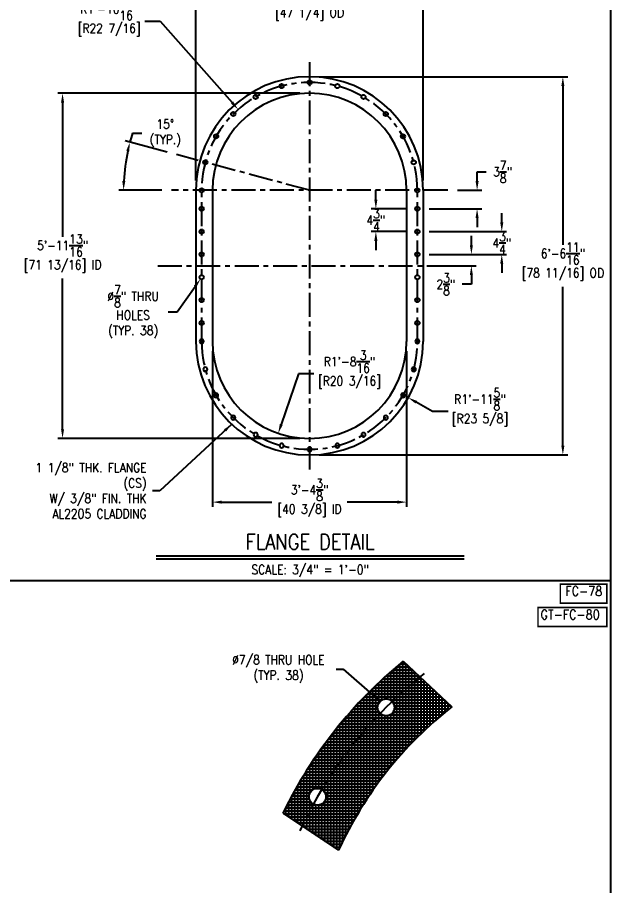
# Model space of a CAD drawing. Extents: x -219 to 1080, y 12 to 426.
# Drawn here: x 118.6 to 242, y 103.5 to 284.2 of the extents above; entities that cross this region are included whole.
import ezdxf
from ezdxf.enums import TextEntityAlignment as Align

# ---------------------------------------------------------------- set-up
doc = ezdxf.new("R2010")
doc.units = 0
doc.header["$LTSCALE"] = 4
doc.header["$MEASUREMENT"] = 0
doc.header["$PDMODE"] = 33
doc.header["$PDSIZE"] = -0.5
doc.linetypes.add('CENTER', pattern=[2, 1.25, -0.25, 0.25, -0.25])
doc.layers.get('0').update_dxf_attribs({"linetype": 'CONTINUOUS'})
doc.layers.get('Defpoints').update_dxf_attribs({"linetype": 'CONTINUOUS'})
for name, color, linetype in [('CENTER', 6, 'CENTER'), ('COVER', 3, 'CONTINUOUS'), ('DIM', 1, 'CONTINUOUS'), ('GASKET', 140, 'CONTINUOUS'), ('TEXT', 4, 'CONTINUOUS')]:
    doc.layers.add(name, color=color, linetype=linetype)
doc.styles.add('ROMANS', font='ROMANS.shx', dxfattribs={"width": 0.85, "height": 1.92})
doc.styles.get("Standard").update_dxf_attribs({"font": 'sanss___.ttf'})
doc.dimstyles.get("Standard").update_dxf_attribs({"dimtxt": 0.18, "dimasz": 0.18, "dimexe": 0.18, "dimexo": 0.0625, "dimgap": 0.09, "dimtad": 0, "dimtih": 1, "dimtoh": 1, "dimdec": 4, "dimzin": 0, "dimdsep": 46, "dimtxsty": 'Standard', "dimcen": 0.09, "dimadec": 0, "dimazin": 0, "dimtfac": 1, "dimtdec": 4, "dimtofl": 0, "dimtmove": 0, "dimatfit": 3, "dimfxl": 1, "dimtolj": 1, "dimtzin": 0, "dimarcsym": 0})

# ---------------------------------------------------------------- blocks, each defined once
blk = doc.blocks.new('*D95')
at = {"layer": 'Defpoints', "color": 0, "transparency": 16777216}
for p in [(194.05, 141.87), (196.02, 140.14)]:
    blk.add_point(p, dxfattribs=at)
at = {"layer": 'DIM', "color": 0, "lineweight": -2, "transparency": 16777216}
for p, q in [((184.94, 148.59), (186.38, 148.59)), ((186.38, 148.59), (192.97, 142.82))]:
    blk.add_line(p, q, dxfattribs=at)
at = {"layer": 'DIM', "color": 0, "transparency": 16777216}
blk.add_solid([(193.12, 143), (192.81, 142.64), (194.05, 141.87)], dxfattribs=at)
at = {"layer": 'DIM', "color": 0, "transparency": 16777216, "insert": (172.9, 148.59), "char_height": 1.92, "attachment_point": 5, "style": 'ROMANS'}
blk.add_mtext('\\A1;%%C7/8 THRU HOLE\\P(TYP. 38)', dxfattribs=at)
blk = doc.blocks.new('*U108')
at = {"layer": 'COVER'}
blk.add_circle((0, 0), 0.438, dxfattribs=at)
blk = doc.blocks.new('*U109')
at = {"layer": 'COVER', "color": 0, "linetype": 'ByBlock', "lineweight": -2, "transparency": 16777216}
for p, rotation in [((-407.45, 370.67), 285.0000000000001), ((-401.64, 371.43), 270.0000000000001), ((-395.84, 370.67), 255.0000000000001), ((-412.86, 368.42), 300.0000000000001), ((-390.42, 368.42), 240.0000000000001), ((-417.51, 364.86), 314.9999999999999), ((-385.78, 364.86), 225.0000000000001), ((-421.07, 360.21), 329.9999999999999), ((-382.21, 360.21), 210.0000000000001), ((-423.32, 354.8), 344.9999999999999), ((-379.97, 354.8), 195.0000000000003), ((-379.21, 348.99), 180)]:
    blk.add_blockref('*U108', p, dxfattribs=dict(at, rotation=rotation))
blk.add_blockref('*U108', (-424.08, 348.99), dxfattribs=at)
blk = doc.blocks.new('*U106')
at = {"layer": 'COVER'}
blk.add_circle((0, 0), 0.438, dxfattribs=at)
blk = doc.blocks.new('*U107')
at = {"layer": 'COVER', "color": 0, "linetype": 'ByBlock', "lineweight": -2, "transparency": 16777216}
for p, rotation in [((-407.45, 370.67), 285.0000000000001), ((-401.64, 371.43), 270.0000000000001), ((-395.84, 370.67), 255.0000000000001), ((-412.86, 368.42), 300.0000000000001), ((-390.42, 368.42), 240.0000000000001), ((-417.51, 364.86), 314.9999999999999), ((-385.78, 364.86), 225.0000000000001), ((-421.07, 360.21), 329.9999999999999), ((-382.21, 360.21), 210.0000000000001), ((-423.32, 354.8), 344.9999999999999), ((-379.97, 354.8), 195.0000000000003), ((-379.21, 348.99), 180)]:
    blk.add_blockref('*U106', p, dxfattribs=dict(at, rotation=rotation))
blk.add_blockref('*U106', (-424.08, 348.99), dxfattribs=at)
blk = doc.blocks.new('*D110')
at = {"layer": 'Defpoints', "color": 0, "transparency": 16777216}
for p in [(179.38, 271.81), (232.07, 271.81), (179.38, 193.12)]:
    blk.add_point(p, dxfattribs=at)
at = {"layer": 'DIM', "color": 0, "lineweight": -2, "transparency": 16777216}
for p, q in [((181.38, 271.81), (233.07, 271.81)), ((232.07, 269.89), (232.07, 236.81)), ((232.07, 195.04), (232.07, 228.12)), ((181.38, 193.12), (233.07, 193.12))]:
    blk.add_line(p, q, dxfattribs=at)
at = {"layer": 'DIM', "color": 0, "transparency": 16777216}
for points in [[(231.75, 269.89), (232.39, 269.89), (232.07, 271.81)], [(231.75, 195.04), (232.39, 195.04), (232.07, 193.12)]]:
    blk.add_solid(points, dxfattribs=at)
at = {"layer": 'DIM', "color": 0, "transparency": 16777216, "char_height": 1.92, "attachment_point": 5, "style": 'ROMANS'}
for s, insert in [('\\A1;6\'-6{\\H1x;\\S11/16;}"', (232.07, 235.03)), ('\\A1;[78 11/16] OD', (232.07, 230.68))]:
    blk.add_mtext(s, dxfattribs=dict(at, insert=insert))
blk = doc.blocks.new('*D111')
at = {"layer": 'Defpoints', "color": 0, "transparency": 16777216}
for p in [(155.75, 286.59), (155.75, 248.19), (203, 248.19)]:
    blk.add_point(p, dxfattribs=at)
at = {"layer": 'DIM', "color": 0, "lineweight": -2, "transparency": 16777216}
for p, q in [((155.75, 250.19), (155.75, 287.59)), ((203, 250.19), (203, 287.59)), ((157.67, 286.59), (171.01, 286.59)), ((201.08, 286.59), (187.74, 286.59))]:
    blk.add_line(p, q, dxfattribs=at)
at = {"layer": 'DIM', "color": 0, "transparency": 16777216}
for points in [[(157.67, 286.91), (157.67, 286.27), (155.75, 286.59)], [(201.08, 286.91), (201.08, 286.27), (203, 286.59)]]:
    blk.add_solid(points, dxfattribs=at)
at = {"layer": 'DIM', "color": 0, "transparency": 16777216, "char_height": 1.92, "attachment_point": 5, "style": 'ROMANS'}
for s, insert in [('\\A1;3\'-11{\\H1x;\\S1/4;}"', (179.38, 289.15)), ('\\A1;[47 1/4] OD', (179.38, 284.8))]:
    blk.add_mtext(s, dxfattribs=dict(at, insert=insert))
blk = doc.blocks.new('*D112')
at = {"layer": 'Defpoints', "color": 0, "transparency": 16777216}
for p in [(179.38, 268.37), (128, 196.56), (179.38, 196.56)]:
    blk.add_point(p, dxfattribs=at)
at = {"layer": 'DIM', "color": 0, "lineweight": -2, "transparency": 16777216}
for p, q in [((177.38, 268.37), (127, 268.37)), ((128, 266.45), (128, 238.49)), ((128, 198.48), (128, 229.81)), ((177.38, 196.56), (127, 196.56))]:
    blk.add_line(p, q, dxfattribs=at)
at = {"layer": 'DIM', "color": 0, "transparency": 16777216}
for points in [[(127.68, 266.45), (128.32, 266.45), (128, 268.37)], [(127.68, 198.48), (128.32, 198.48), (128, 196.56)]]:
    blk.add_solid(points, dxfattribs=at)
at = {"layer": 'DIM', "color": 0, "transparency": 16777216, "char_height": 1.92, "attachment_point": 5, "style": 'ROMANS'}
for s, insert in [('\\A1;5\'-11{\\H1x;\\S13/16;}"', (128, 236.71)), ('\\A1;[71 13/16] ID', (128, 232.37))]:
    blk.add_mtext(s, dxfattribs=dict(at, insert=insert))
blk = doc.blocks.new('*D113')
at = {"layer": 'Defpoints', "color": 0, "transparency": 16777216}
for p in [(159.19, 216.75), (199.56, 216.75), (199.56, 183.31)]:
    blk.add_point(p, dxfattribs=at)
at = {"layer": 'DIM', "color": 0, "lineweight": -2, "transparency": 16777216}
for p, q in [((159.19, 214.75), (159.19, 182.31)), ((199.56, 214.75), (199.56, 182.31)), ((161.11, 183.31), (171.56, 183.31)), ((197.64, 183.31), (187.19, 183.31))]:
    blk.add_line(p, q, dxfattribs=at)
at = {"layer": 'DIM', "color": 0, "transparency": 16777216}
for points in [[(161.11, 183.63), (161.11, 182.99), (159.19, 183.31)], [(197.64, 183.63), (197.64, 182.99), (199.56, 183.31)]]:
    blk.add_solid(points, dxfattribs=at)
at = {"layer": 'DIM', "color": 0, "transparency": 16777216, "char_height": 1.92, "attachment_point": 5, "style": 'ROMANS'}
for s, insert in [('\\A1;3\'-4{\\H1x;\\S3/8;}"', (179.38, 185.87)), ('\\A1;[40 3/8] ID', (179.38, 181.53))]:
    blk.add_mtext(s, dxfattribs=dict(at, insert=insert))
blk = doc.blocks.new('*D114')
at = {"layer": 'Defpoints', "color": 0, "transparency": 16777216}
for p in [(151.69, 255.6), (140.84, 251.56), (150.63, 248.19), (179.38, 248.19), (208.12, 248.19)]:
    blk.add_point(p, dxfattribs=at)
at = {"layer": 'DIM', "color": 0, "lineweight": -2, "transparency": 16777216}
for p, q in [((149.75, 256.12), (141.04, 258.46)), ((142.55, 260.04), (144.47, 260.04)), ((148.63, 248.19), (139.69, 248.19))]:
    blk.add_line(p, q, dxfattribs=at)
for start, end in [(162.156, 165), (167.844, 177.156)]:
    blk.add_arc((179.38, 248.19), 38.68, start, end, dxfattribs=at)
at = {"layer": 'DIM', "color": 0, "transparency": 16777216}
for points in [[(141.25, 256.41), (141.87, 256.26), (142.01, 258.2)], [(141.06, 250.1), (140.42, 250.11), (140.69, 248.19)]]:
    blk.add_solid(points, dxfattribs=at)
at = {"layer": 'DIM', "color": 0, "transparency": 16777216, "insert": (149.37, 260.04), "char_height": 1.92, "attachment_point": 5, "style": 'ROMANS'}
blk.add_mtext('\\A1;15°\\P(TYP.)', dxfattribs=at)
blk = doc.blocks.new('*D115')
at = {"layer": 'Defpoints', "color": 0, "transparency": 16777216}
for p in [(202.25, 234.84), (213.04, 234.84), (205.19, 232.47)]:
    blk.add_point(p, dxfattribs=at)
at = {"layer": 'DIM', "color": 0, "lineweight": -2, "transparency": 16777216}
for p, q in [((213.04, 236.76), (213.04, 238.68)), ((204.25, 234.84), (214.04, 234.84)), ((207.19, 232.47), (214.04, 232.47)), ((213.04, 230.55), (213.04, 228.63)), ((213.04, 228.63), (211.12, 228.63))]:
    blk.add_line(p, q, dxfattribs=at)
at = {"layer": 'DIM', "color": 0, "transparency": 16777216}
for points in [[(212.72, 236.76), (213.36, 236.76), (213.04, 234.84)], [(212.72, 230.55), (213.36, 230.55), (213.04, 232.47)]]:
    blk.add_solid(points, dxfattribs=at)
at = {"layer": 'DIM', "color": 0, "transparency": 16777216, "insert": (207.73, 228.63), "char_height": 1.92, "attachment_point": 5, "style": 'ROMANS'}
blk.add_mtext('\\A1;2{\\H1x;\\S3/8;}"', dxfattribs=at)
blk = doc.blocks.new('*D116')
at = {"layer": 'Defpoints', "color": 0, "transparency": 16777216}
for p in [(202.25, 239.59), (219.36, 239.59), (202.25, 234.84)]:
    blk.add_point(p, dxfattribs=at)
at = {"layer": 'DIM', "color": 0, "lineweight": -2, "transparency": 16777216}
for p, q in [((219.36, 241.51), (219.36, 243.43)), ((204.25, 239.59), (220.36, 239.59)), ((204.25, 234.84), (220.36, 234.84)), ((219.36, 232.92), (219.36, 231))]:
    blk.add_line(p, q, dxfattribs=at)
at = {"layer": 'DIM', "color": 0, "transparency": 16777216}
for points in [[(219.04, 241.51), (219.68, 241.51), (219.36, 239.59)], [(219.04, 232.92), (219.68, 232.92), (219.36, 234.84)]]:
    blk.add_solid(points, dxfattribs=at)
at = {"layer": 'DIM', "color": 0, "transparency": 16777216, "insert": (219.36, 237.22), "char_height": 1.92, "attachment_point": 5, "style": 'ROMANS'}
blk.add_mtext('\\A1;4{\\H1x;\\S3/4;}"', dxfattribs=at)
blk = doc.blocks.new('*D117')
at = {"layer": 'Defpoints', "color": 0, "transparency": 16777216}
for p in [(193.17, 244.34), (201.38, 244.34), (201.38, 239.59)]:
    blk.add_point(p, dxfattribs=at)
at = {"layer": 'DIM', "color": 0, "lineweight": -2, "transparency": 16777216}
for p, q in [((193.17, 246.26), (193.17, 248.18)), ((199.38, 244.34), (192.17, 244.34)), ((199.38, 239.59), (192.17, 239.59)), ((193.17, 237.67), (193.17, 235.75))]:
    blk.add_line(p, q, dxfattribs=at)
at = {"layer": 'DIM', "color": 0, "transparency": 16777216}
for points in [[(192.85, 246.26), (193.49, 246.26), (193.17, 244.34)], [(192.85, 237.67), (193.49, 237.67), (193.17, 239.59)]]:
    blk.add_solid(points, dxfattribs=at)
at = {"layer": 'DIM', "color": 0, "transparency": 16777216, "insert": (193.17, 241.97), "char_height": 1.92, "attachment_point": 5, "style": 'ROMANS'}
blk.add_mtext('\\A1;4{\\H1x;\\S3/4;}"', dxfattribs=at)
blk = doc.blocks.new('*D118')
at = {"layer": 'Defpoints', "color": 0, "transparency": 16777216}
for p in [(208.12, 248.19), (214.23, 248.19), (202.25, 244.34)]:
    blk.add_point(p, dxfattribs=at)
at = {"layer": 'DIM', "color": 0, "lineweight": -2, "transparency": 16777216}
for p, q in [((214.23, 250.11), (214.23, 252.03)), ((214.23, 252.03), (216.15, 252.03)), ((210.12, 248.19), (215.23, 248.19)), ((204.25, 244.34), (215.23, 244.34)), ((214.23, 242.42), (214.23, 240.5))]:
    blk.add_line(p, q, dxfattribs=at)
at = {"layer": 'DIM', "color": 0, "transparency": 16777216}
for points in [[(213.91, 250.11), (214.55, 250.11), (214.23, 248.19)], [(213.91, 242.42), (214.55, 242.42), (214.23, 244.34)]]:
    blk.add_solid(points, dxfattribs=at)
at = {"layer": 'DIM', "color": 0, "transparency": 16777216, "insert": (219.54, 252.03), "char_height": 1.92, "attachment_point": 5, "style": 'ROMANS'}
blk.add_mtext('\\A1;3{\\H1x;\\S7/8;}"', dxfattribs=at)
blk = doc.blocks.new('*D136')
at = {"layer": 'Defpoints', "color": 0, "transparency": 16777216}
for p in [(179.38, 216.75), (172.87, 197.64)]:
    blk.add_point(p, dxfattribs=at)
at = {"layer": 'DIM', "color": 0, "lineweight": -2, "transparency": 16777216}
for p, q in [((177.07, 209.98), (173.49, 199.45)), ((180.27, 209.98), (177.07, 209.98))]:
    blk.add_line(p, q, dxfattribs=at)
at = {"layer": 'DIM', "color": 0, "transparency": 16777216}
blk.add_solid([(173.19, 199.56), (173.79, 199.35), (172.87, 197.64)], dxfattribs=at)
at = {"layer": 'DIM', "color": 0, "transparency": 16777216, "char_height": 1.92, "attachment_point": 5, "style": 'ROMANS'}
for s, insert in [('\\A1;R1\'-8{\\H1x;\\S3/16;}"', (187.7, 212.54)), ('\\A1;[R20 3/16]', (187.7, 208.2))]:
    blk.add_mtext(s, dxfattribs=dict(at, insert=insert))
blk = doc.blocks.new('*D137')
at = {"layer": 'Defpoints', "color": 0, "transparency": 16777216}
for p in [(179.38, 216.75), (199.9, 205.05)]:
    blk.add_point(p, dxfattribs=at)
at = {"layer": 'DIM', "color": 0, "lineweight": -2, "transparency": 16777216}
for p, q in [((204.98, 202.15), (201.57, 204.1)), ((208.18, 202.15), (204.98, 202.15))]:
    blk.add_line(p, q, dxfattribs=at)
at = {"layer": 'DIM', "color": 0, "transparency": 16777216}
blk.add_solid([(201.73, 204.37), (201.41, 203.82), (199.9, 205.05)], dxfattribs=at)
at = {"layer": 'DIM', "color": 0, "transparency": 16777216, "char_height": 1.92, "attachment_point": 5, "style": 'ROMANS'}
for s, insert in [('\\A1;R1\'-11{\\H1x;\\S5/8;}"', (214.83, 204.71)), ('\\A1;[R23 5/8]', (214.83, 200.37))]:
    blk.add_mtext(s, dxfattribs=dict(at, insert=insert))
blk = doc.blocks.new('*D138')
at = {"layer": 'Defpoints', "color": 0, "transparency": 16777216}
for p in [(164.52, 265), (179.38, 248.19)]:
    blk.add_point(p, dxfattribs=at)
at = {"layer": 'DIM', "color": 0, "lineweight": -2, "transparency": 16777216}
for p, q in [((145.13, 283.35), (148.33, 283.35)), ((148.33, 283.35), (163.25, 266.44))]:
    blk.add_line(p, q, dxfattribs=at)
at = {"layer": 'DIM', "color": 0, "transparency": 16777216}
blk.add_solid([(163.49, 266.66), (163.01, 266.23), (164.52, 265)], dxfattribs=at)
at = {"layer": 'DIM', "color": 0, "transparency": 16777216, "char_height": 1.92, "attachment_point": 5, "style": 'ROMANS'}
for s, insert in [('\\A1;R1\'-10{\\H1x;\\S7/16;}"', (137.7, 285.91)), ('\\A1;[R22 7/16]', (137.7, 281.56))]:
    blk.add_mtext(s, dxfattribs=dict(at, insert=insert))
blk = doc.blocks.new('*D140')
at = {"layer": 'Defpoints', "color": 0, "transparency": 16777216}
for p in [(156.68, 229.73), (157.19, 230.45)]:
    blk.add_point(p, dxfattribs=at)
at = {"layer": 'DIM', "color": 0, "lineweight": -2, "transparency": 16777216}
for p, q in [((151.86, 222.93), (155.57, 228.17)), ((149.94, 222.93), (151.86, 222.93))]:
    blk.add_line(p, q, dxfattribs=at)
at = {"layer": 'DIM', "color": 0, "transparency": 16777216}
blk.add_solid([(155.31, 228.35), (155.84, 227.98), (156.68, 229.73)], dxfattribs=at)
at = {"layer": 'DIM', "color": 0, "transparency": 16777216, "insert": (142.67, 222.93), "char_height": 1.92, "attachment_point": 5, "style": 'ROMANS'}
blk.add_mtext('\\A1;∅{\\H1x;\\S7/8;}" THRU\\PHOLES\\P(TYP. 38)', dxfattribs=at)

msp = doc.modelspace()

# ---------------------------------------------------------------- hatches: boundary and pattern name
at = {"layer": 'GASKET'}
h = msp.add_hatch(dxfattribs=at)
h.set_pattern_fill('ANSI37', color=256, scale=5, angle=45, style=0)
h.set_pattern_definition([(90, (52.56104, 21.55136), (-0.625, 0), []), (180, (52.56104, 21.55136), (-6e-17, -0.625), [])])
h.paths.add_polyline_path([(208.97935, 140.72088), (202.34467, 146.94309, 0.021558319), (196.54307, 141.826, -0.19624734), (197.043, 140.60132, -0.664474948), (194.06833, 139.35125, 0.055758114), (181.92042, 123.51979, -0.265202025), (182.77992, 122.0133, -0.573935455), (180.17051, 120.48886, 0.01427087), (177.82538, 115.93504), (185.40968, 110.91375, -0.119321855)])
h.paths.add_polyline_path([(194.06833, 139.35125, -0.201580115), (193.543, 140.60132, -0.671895044), (196.54307, 141.826, -0.021558319), (202.34467, 146.94309), (198.84848, 150.22193, 0.107957255), (173.82878, 118.58104), (177.82538, 115.93504, -0.01427087), (180.17051, 120.48886, -0.270700138), (179.27992, 122.0133, -0.580775212), (181.92042, 123.51979, -0.055758114)])

# ---------------------------------------------------------------- linework, layer by layer
for p, q in [((242.00581, 296), (242.00581, 62.4)), ((117.00581, 167.03135), (242.00581, 167.03135))]:
    msp.add_line(p, q)
at = {"layer": 'CENTER'}
for p, q in [((179.37504, 274.8533), (179.37504, 190.07925)), ((179.37504, 248.18503), (151.68587, 255.60432)), ((208.12067, 248.18503), (150.62941, 248.18503)), ((156.93754, 216.74753), (156.93754, 248.62252)), ((201.81254, 216.74753), (201.81254, 248.62252)), ((147.80366, 232.46628), (210.94642, 232.46628))]:
    msp.add_line(p, q, dxfattribs=at)
for centre, radius, start, end in [((179.37504, 248.18503), 22.4375, 0, 180), ((179.37504, 216.74753), 22.4375, 180, 0), ((258.75647, 77.13786), 89.75, 128.2361915, 155.0941915)]:
    msp.add_arc(centre, radius, start, end, dxfattribs=at)
at = {"layer": 'COVER'}
for p, q in [((155.75004, 248.18503), (155.75004, 216.74753)), ((159.18754, 248.18503), (159.18754, 216.74753)), ((199.56254, 248.18503), (199.56254, 216.74753)), ((203.00004, 248.18503), (203.00004, 216.74753))]:
    msp.add_line(p, q, dxfattribs=at)
for centre, radius in [((156.93754, 244.34128), 0.4375), ((201.81254, 244.34128), 0.4375), ((156.93754, 239.59128), 0.4375), ((201.81254, 239.59128), 0.4375), ((156.93754, 234.84128), 0.4375), ((201.81254, 234.84128), 0.4375), ((156.93754, 230.09128), 0.4375), ((201.81254, 230.09128), 0.4375), ((156.93754, 225.34128), 0.4375), ((201.81254, 225.34128), 0.4375), ((156.93754, 220.59128), 0.4375), ((201.81254, 220.59128), 0.4375), ((195.293, 140.60132), 1.75), ((181.02992, 122.0133), 1.75)]:
    msp.add_circle(centre, radius, dxfattribs=at)
for centre, radius, start, end in [((179.37504, 248.18503), 23.625, 0, 180), ((179.37504, 248.18503), 20.1875, 0, 180), ((179.37504, 216.74753), 23.625, 180, 0), ((179.37504, 216.74753), 20.1875, 180, 0), ((258.75647, 77.13786), 94.5, 129.3419283, 153.9884546), ((258.75647, 77.13786), 80.75, 128.0562573, 155.2741256)]:
    msp.add_arc(centre, radius, start, end, dxfattribs=at)
at = {"layer": 'Defpoints'}
for p, q in [((198.84848, 150.22193), (208.97935, 140.72088)), ((173.82878, 118.58104), (185.40968, 110.91375))]:
    msp.add_line(p, q, dxfattribs=at)
at = {"layer": 'DIM'}
for p, q in [((147.50581, 172.15135), (211.50581, 172.15135)), ((147.50581, 171.51135), (211.50581, 171.51135))]:
    msp.add_line(p, q, dxfattribs=at)
at = {"layer": 'TEXT', "const_width": 0.3192}
for points in [[(231.5545, 166.25425), (231.5545, 162.29526), (241.21617, 162.29526), (241.21617, 166.25425)], [(226.89555, 161.37887), (226.89555, 157.41987), (241.21617, 157.41987), (241.21617, 161.37887)]]:
    msp.add_lwpolyline(points, close=True, dxfattribs=at)

# ---------------------------------------------------------------- block references
at = {"layer": 'COVER'}
msp.add_blockref('*U109', (581.01794, -100.8074), dxfattribs=at)
at = {"layer": 'COVER', "xscale": -1, "rotation": 180}
msp.add_blockref('*U107', (581.01794, 565.73995), dxfattribs=at)

# ---------------------------------------------------------------- texts
at = {"layer": 'DIM', "style": 'ROMANS', "width": 0.85}
for s, height, p in [('FLANGE DETAIL', 3.2, (179.50581, 173.43135)), ('SCALE: 3/4" = 1\'-0"', 1.92, (179.50581, 168.31135))]:
    msp.add_text(s, height=height, dxfattribs=at).set_placement(p, align=Align.CENTER)
at = {"layer": 'DIM', "insert": (145.47558, 185.6768), "char_height": 1.92, "attachment_point": 6, "style": 'ROMANS'}
msp.add_mtext('1 1/8" THK. FLANGE\\P(CS)\\PW/ 3/8" FIN. THK\\PAL2205 CLADDING', dxfattribs=at)
at = {"layer": 'TEXT', "char_height": 2.01096, "width": 38.9565867, "attachment_point": 1, "style": 'ROMANS'}
for s, insert in [('FC-78', (232.58364, 165.80193)), ('GT-FC-80', (227.43638, 160.92654))]:
    msp.add_mtext(s, dxfattribs=dict(at, insert=insert))

# ---------------------------------------------------------------- dimensions: what is measured, and where the dimension line sits
at = {"layer": 'DIM'}
dim = msp.add_linear_dim(base=(155.75004, 286.58694), p1=(203.00004, 248.18503), p2=(155.75004, 248.18503), text='<> OD', dimstyle='Standard', override={"dimscale": 16, "dimtxt": 1.92, "dimasz": 0.12, "dimexe": 0.0625, "dimexo": 0.125, "dimgap": 0.02, "dimzin": 3, "dimlunit": 4, "dimpost": '\\X', "dimtxsty": 'ROMANS', "dimcen": 0}, dxfattribs=at)
dim.commit()
dim.dimension.update_dxf_attribs({"geometry": '*D111', "text_midpoint": (179.37504, 286.58694)})
for center, mpoint, picture, middle in [((179.37504, 248.18503), (164.52426, 265.00453), '*D138', (137.69952, 283.34519)), ((179.37504, 216.74753), (172.87115, 197.63641), '*D136', (187.70298, 209.98061)), ((179.37504, 216.74753), (199.89931, 205.04731), '*D137', (214.83466, 202.15044))]:
    dim = msp.add_radius_dim(center=center, mpoint=mpoint, dimstyle='Standard', override={"dimscale": 16, "dimtxt": 1.92, "dimasz": 0.12, "dimexe": 0.0625, "dimexo": 0.125, "dimgap": 0.02, "dimzin": 3, "dimlunit": 4, "dimpost": '\\X', "dimtxsty": 'ROMANS', "dimcen": 0}, dxfattribs=at)
    dim.commit()
    dim.dimension.update_dxf_attribs({"geometry": picture, "text_midpoint": middle, "dimtype": 164})
for base, p1, p2, text, picture, middle in [((232.07021, 271.81003), (179.37504, 193.12253), (179.37504, 271.81003), '<> OD', '*D110', (232.07021, 232.46628)), ((127.99614, 196.56003), (179.37504, 268.37253), (179.37504, 196.56003), '<> ID', '*D112', (127.99614, 234.14837))]:
    dim = msp.add_linear_dim(base=base, p1=p1, p2=p2, angle=90, text=text, dimstyle='Standard', override={"dimscale": 16, "dimtxt": 1.92, "dimasz": 0.12, "dimexe": 0.0625, "dimexo": 0.125, "dimgap": 0.02, "dimzin": 3, "dimlunit": 4, "dimpost": '\\X', "dimtxsty": 'ROMANS', "dimcen": 0}, dxfattribs=at)
    dim.commit()
    dim.dimension.update_dxf_attribs({"geometry": picture, "text_midpoint": middle, "dimtype": 160})
dim = msp.add_angular_dim_2l(base=(140.83822, 251.55656), line1=((179.37504, 248.18503), (151.68587, 255.60432)), line2=((208.12067, 248.18503), (150.62941, 248.18503)), text='<>\\P(TYP.)', dimstyle='Standard', override={"dimscale": 16, "dimtxt": 1.92, "dimasz": 0.12, "dimexe": 0.0625, "dimexo": 0.125, "dimgap": 0.1, "dimzin": 3, "dimlunit": 4, "dimpost": '\\X', "dimtxsty": 'ROMANS', "dimcen": 0}, dxfattribs=at)
dim.commit()
dim.dimension.update_dxf_attribs({"geometry": '*D114', "text_midpoint": (149.3748, 260.03886)})
dim = msp.add_linear_dim(base=(214.2346250002, 248.1850250371), p1=(202.2500406231, 244.3412750371), p2=(208.1206698263, 248.1850250371), angle=90, dimstyle='Standard', override={"dimscale": 16, "dimtxt": 1.92, "dimasz": 0.12, "dimexe": 0.0625, "dimexo": 0.125, "dimgap": 0.1, "dimzin": 3, "dimlunit": 4, "dimpost": '\\X', "dimtxsty": 'ROMANS', "dimcen": 0}, dxfattribs=at)
dim.commit()
dim.dimension.update_dxf_attribs({"geometry": '*D118', "text_midpoint": (219.5420535716, 252.0250250371)})
for base, p1, p2, picture, middle in [((193.16926, 244.34128), (201.37504, 239.59128), (201.37504, 244.34128), '*D117', (193.16926, 241.96628)), ((219.36059, 239.59128), (202.25004, 234.84128), (202.25004, 239.59128), '*D116', (219.36059, 237.21628)), ((213.04216, 234.84128), (205.18946, 232.46628), (202.25004, 234.84128), '*D115', (207.73473, 228.62628))]:
    dim = msp.add_linear_dim(base=base, p1=p1, p2=p2, angle=90, dimstyle='Standard', override={"dimscale": 16, "dimtxt": 1.92, "dimasz": 0.12, "dimexe": 0.0625, "dimexo": 0.125, "dimgap": 0.1, "dimzin": 3, "dimlunit": 4, "dimpost": '\\X', "dimtxsty": 'ROMANS', "dimcen": 0}, dxfattribs=at)
    dim.commit()
    dim.dimension.update_dxf_attribs({"geometry": picture, "text_midpoint": middle, "dimtype": 160})
for p1, p2, text, override, picture, middle in [((157.1904, 230.4483), (156.68468, 229.73425), '<> THRU\\PHOLES\\P(TYP. 38)', {"dimscale": 16, "dimtxt": 1.92, "dimasz": 0.12, "dimexe": 0.0625, "dimexo": 0.125, "dimgap": 0.1, "dimzin": 3, "dimlunit": 4, "dimpost": '\\X', "dimtxsty": 'ROMANS', "dimcen": 0}, '*D140', (142.67168, 222.92888)), ((196.02177, 140.1366), (194.04853, 141.86777), '%%C7/8 THRU HOLE\\P(TYP. 38)', {"dimscale": 12, "dimtxt": 1.44, "dimasz": 0.12, "dimexe": 0.0625, "dimexo": 0.125, "dimgap": 0.1, "dimzin": 3, "dimlunit": 4, "dimpost": '\\X', "dimtxsty": 'ROMANS', "dimcen": 0}, '*D95', (172.89992, 148.59459))]:
    dim = msp.add_diameter_dim_2p(p1=p1, p2=p2, text=text, dimstyle='Standard', override=override, dxfattribs=at)
    dim.commit()
    dim.dimension.update_dxf_attribs({"geometry": picture, "text_midpoint": middle, "dimtype": 163})
dim = msp.add_linear_dim(base=(199.56254, 183.30923), p1=(159.18754, 216.74753), p2=(199.56254, 216.74753), text='<> ID', dimstyle='Standard', override={"dimscale": 16, "dimtxt": 1.92, "dimasz": 0.12, "dimexe": 0.0625, "dimexo": 0.125, "dimgap": 0.02, "dimzin": 3, "dimlunit": 4, "dimpost": '\\X', "dimtxsty": 'ROMANS', "dimcen": 0}, dxfattribs=at)
dim.commit()
dim.dimension.update_dxf_attribs({"geometry": '*D113', "text_midpoint": (179.37504, 183.30923), "dimtype": 160})

# ---------------------------------------------------------------- leaders
at = {"layer": 'DIM', "annotation_type": 0, "has_hookline": 1, "hookline_direction": 1}
msp.add_leader([(163.19982, 199.52827), (148.21394, 185.6768), (146.67558, 185.6768)], dimstyle='Standard', override={"dimscale": 16, "dimtxt": 1.92, "dimasz": 0.12, "dimexe": 0.0625, "dimexo": 0.125, "dimgap": 0.1, "dimzin": 3, "dimlunit": 4, "dimpost": '\\X', "dimtxsty": 'ROMANS', "dimcen": 0}, dxfattribs=at)

doc.saveas('drawing.dxf')
